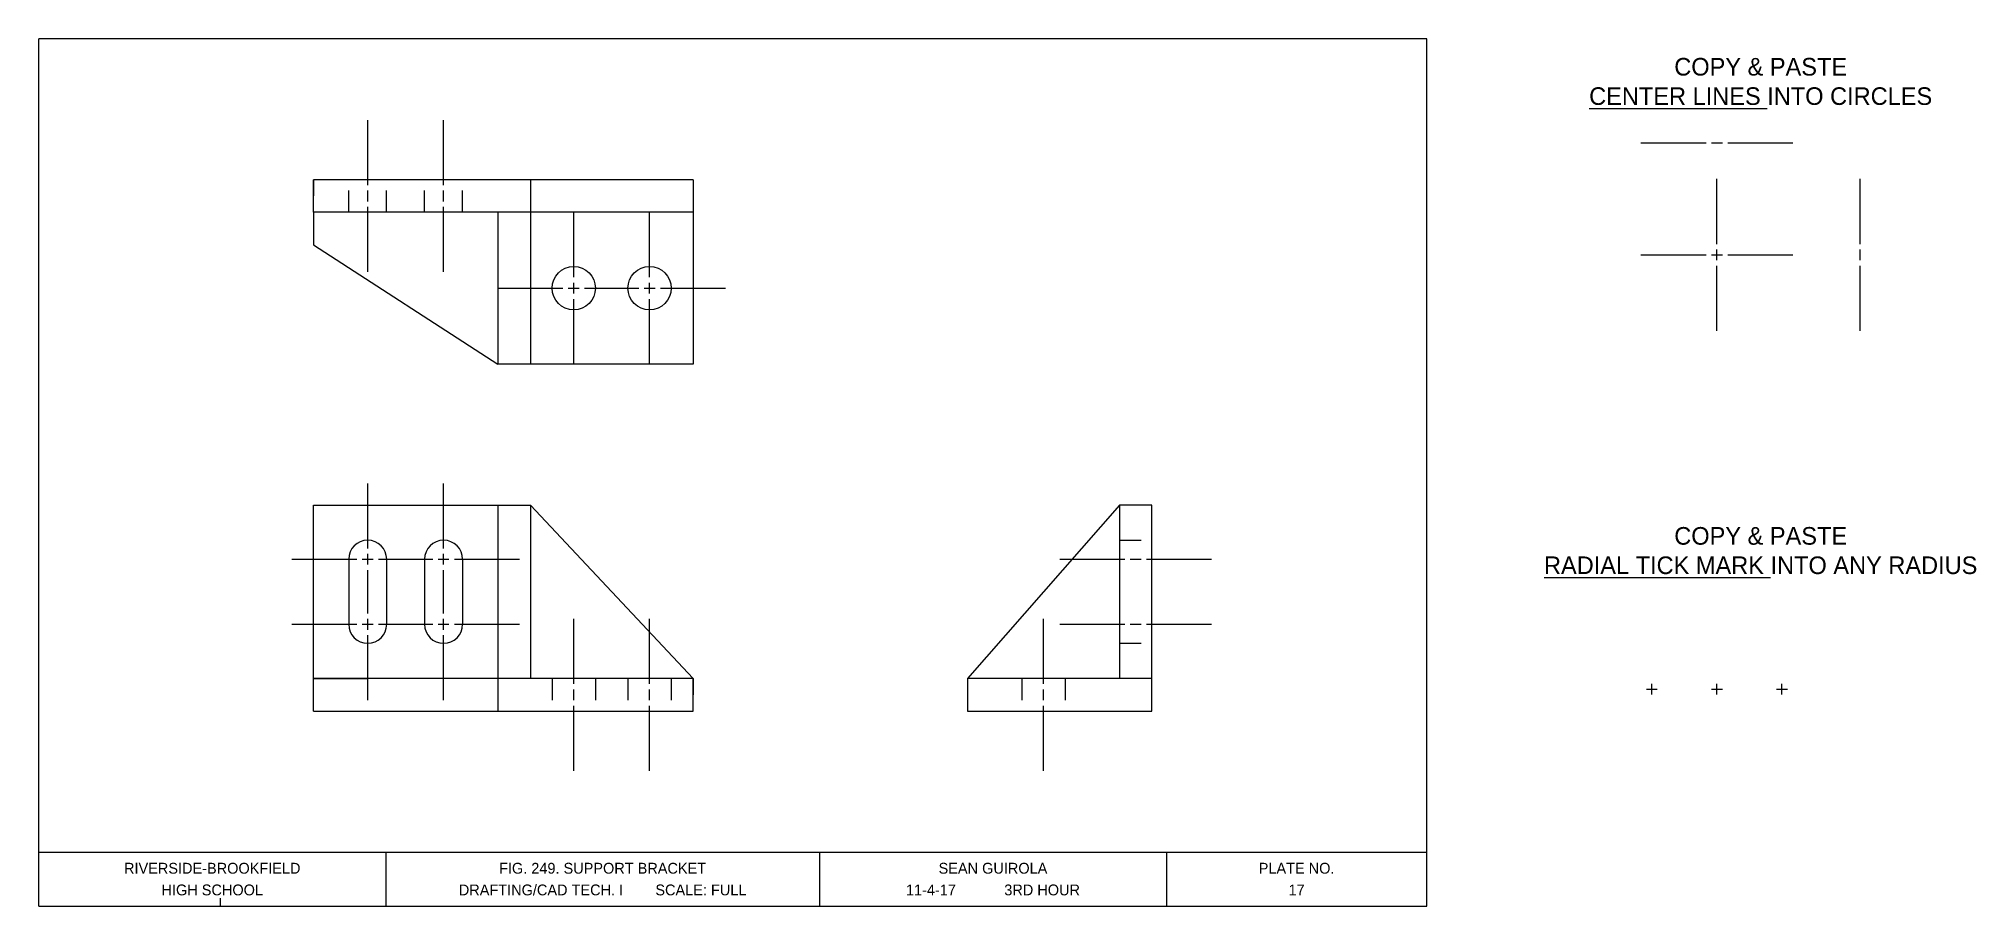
# Model space of a CAD drawing. Header units: inches. Extents: x 0 to 22.3, y 0 to 10.
import ezdxf
from ezdxf.enums import TextEntityAlignment as Align

# ---------------------------------------------------------------- set-up
doc = ezdxf.new("R2010")
doc.units = ezdxf.units.IN
doc.header["$MEASUREMENT"] = 0
doc.linetypes.add('HIDDEN', pattern=[0.375, 0.25, -0.125])
for name, color, linetype in [('Boarder Line', 7, 'Continuous'), ('Center Lines', 1, 'Continuous'), ('Hidden Lines', 5, 'HIDDEN'), ('Title Block', 6, 'Continuous')]:
    doc.layers.add(name, color=color, linetype=linetype)

msp = doc.modelspace()

# ---------------------------------------------------------------- linework, layer by layer
for p, q in [((0, 0), (0, 10)), ((7.542, 8.375), (3.167, 8.375)), ((3.167, 8), (3.167, 8.375)), ((3.167, 8.375), (3.167, 8.188)), ((7.542, 8.375), (5.667, 8.375)), ((5.667, 8.375), (5.667, 6.25)), ((7.542, 8.375), (7.542, 6.25)), ((7.542, 8.375), (7.542, 8)), ((7.542, 8), (3.167, 8)), ((3.167, 8), (3.167, 7.625)), ((5.292, 8), (5.292, 6.25)), ((3.167, 7.625), (5.292, 6.25)), ((7.542, 6.25), (5.292, 6.25)), ((3.167, 2.25), (3.167, 4.625)), ((3.167, 4.625), (5.667, 4.625)), ((5.292, 4.625), (5.292, 2.625)), ((5.667, 4.625), (5.667, 2.625)), ((5.667, 4.625), (7.542, 2.625)), ((12.458, 4.625), (10.708, 2.625)), ((12.833, 4.625), (12.458, 4.625)), ((12.458, 4.625), (12.458, 2.625)), ((12.833, 2.25), (12.833, 4.625)), ((3.573, 4), (3.573, 3.25)), ((4.01, 4), (4.01, 3.25)), ((4.448, 4), (4.448, 3.25)), ((4.885, 4), (4.885, 3.25)), ((7.542, 2.625), (3.167, 2.625)), ((3.167, 2.625), (3.792, 2.625)), ((5.292, 2.625), (5.292, 2.25)), ((7.542, 2.25), (7.542, 2.625)), ((7.542, 2.625), (7.542, 2.438)), ((12.833, 2.625), (10.708, 2.625)), ((10.708, 2.625), (10.708, 2.25)), ((12.458, 2.625), (11.583, 2.625)), ((3.167, 2.25), (7.542, 2.25)), ((10.708, 2.25), (12.833, 2.25)), ((2.097, 0), (2.097, 0.094))]:
    msp.add_line(p, q)
for centre in [(6.167, 7.125), (7.042, 7.125)]:
    msp.add_circle(centre, 0.25)
for centre, start, end in [((3.792, 4), 0, 180), ((4.667, 4), 0, 180), ((3.792, 3.25), 180, 0), ((4.667, 3.25), 180, 0)]:
    msp.add_arc(centre, 0.219, start, end)
at = {"layer": 'Boarder Line'}
for p, q in [((16, 10), (0, 10)), ((16, 0), (16, 10)), ((0, 0.625), (16, 0.625)), ((4, 0.625), (4, 0)), ((9, 0.625), (9, 0)), ((13, 0.625), (13, 0)), ((0, 0), (16, 0))]:
    msp.add_line(p, q, dxfattribs=at)
at = {"layer": 'Center Lines'}
for p, q in [((3.792, 8.312), (3.792, 9.062)), ((4.667, 8.312), (4.667, 9.062)), ((18.47, 8.802), (19.22, 8.802)), ((19.283, 8.802), (19.408, 8.802)), ((19.47, 8.802), (20.22, 8.802)), ((19.345, 7.634), (19.345, 8.384)), ((20.997, 7.634), (20.997, 8.384)), ((3.792, 8.125), (3.792, 8.25)), ((3.792, 7.312), (3.792, 8.062)), ((4.667, 8.125), (4.667, 8.25)), ((4.667, 7.312), (4.667, 8.062)), ((6.167, 7.25), (6.167, 8)), ((7.042, 7.25), (7.042, 8)), ((18.47, 7.509), (19.22, 7.509)), ((19.283, 7.509), (19.408, 7.509)), ((19.345, 7.446), (19.345, 7.571)), ((19.345, 6.634), (19.345, 7.384)), ((19.47, 7.509), (20.22, 7.509)), ((20.997, 7.446), (20.997, 7.571)), ((20.997, 6.634), (20.997, 7.384)), ((6.167, 7.062), (6.167, 7.188)), ((7.042, 7.062), (7.042, 7.188)), ((5.292, 7.125), (6.042, 7.125)), ((6.104, 7.125), (6.229, 7.125)), ((6.167, 6.25), (6.167, 7)), ((6.292, 7.125), (6.917, 7.125)), ((6.292, 7.125), (6.917, 7.125)), ((6.979, 7.125), (7.104, 7.125)), ((7.042, 6.25), (7.042, 7)), ((7.167, 7.125), (7.917, 7.125)), ((3.792, 4.125), (3.792, 4.875)), ((4.667, 4.125), (4.667, 4.875)), ((3.792, 3.938), (3.792, 4.063)), ((4.667, 3.938), (4.667, 4.063)), ((2.917, 4), (3.667, 4)), ((3.729, 4), (3.854, 4)), ((3.792, 3.375), (3.792, 3.875)), ((3.917, 4), (4.542, 4)), ((4.604, 4), (4.729, 4)), ((4.667, 3.375), (4.667, 3.875)), ((4.792, 4), (5.542, 4)), ((11.771, 4), (12.521, 4)), ((12.583, 4), (12.708, 4)), ((12.771, 4), (13.521, 4)), ((2.917, 3.25), (3.667, 3.25)), ((3.729, 3.25), (3.854, 3.25)), ((3.792, 3.188), (3.792, 3.312)), ((3.917, 3.25), (4.542, 3.25)), ((4.604, 3.25), (4.729, 3.25)), ((4.667, 3.188), (4.667, 3.312)), ((4.792, 3.25), (5.542, 3.25)), ((6.167, 2.562), (6.167, 3.312)), ((7.042, 2.562), (7.042, 3.312)), ((11.583, 2.562), (11.583, 3.312)), ((11.771, 3.25), (12.521, 3.25)), ((12.583, 3.25), (12.708, 3.25)), ((12.771, 3.25), (13.521, 3.25)), ((3.792, 2.375), (3.792, 3.125)), ((4.667, 2.375), (4.667, 3.125)), ((6.167, 2.375), (6.167, 2.5)), ((7.042, 2.375), (7.042, 2.5)), ((11.583, 2.375), (11.583, 2.5)), ((18.533, 2.501), (18.658, 2.501)), ((18.595, 2.439), (18.595, 2.564)), ((19.283, 2.501), (19.408, 2.501)), ((19.345, 2.439), (19.345, 2.564)), ((20.033, 2.501), (20.158, 2.501)), ((20.095, 2.439), (20.095, 2.564)), ((6.167, 1.562), (6.167, 2.312)), ((7.042, 1.562), (7.042, 2.312)), ((11.583, 1.562), (11.583, 2.312))]:
    msp.add_line(p, q, dxfattribs=at)
at = {"layer": 'Hidden Lines'}
for p, q in [((3.573, 8), (3.573, 8.375)), ((4.01, 8), (4.01, 8.375)), ((4.448, 8), (4.448, 8.375)), ((4.885, 8), (4.885, 8.375)), ((12.458, 4.219), (12.833, 4.219)), ((12.458, 3.031), (12.833, 3.031)), ((5.917, 2.625), (5.917, 2.25)), ((6.417, 2.625), (6.417, 2.25)), ((6.792, 2.625), (6.792, 2.25)), ((7.292, 2.625), (7.292, 2.25)), ((11.333, 2.625), (11.333, 2.25)), ((11.833, 2.625), (11.833, 2.25))]:
    msp.add_line(p, q, dxfattribs=at)

# ---------------------------------------------------------------- texts
msp.add_text('XX', height=0.00125).set_placement((3.998, 0.624), align=Align.MIDDLE_CENTER)
at = {"layer": 'Center Lines', "char_height": 0.20313, "attachment_point": 1}
for s, insert in [('\\pxqc;COPY & PASTE \\P{\\LCENTER LINES} INTO CIRCLES', (17.323, 9.779)), ('\\pxqc;COPY & PASTE \\P{\\LRADIAL TICK MARK} INTO ANY RADIUS', (17.323, 4.371))]:
    msp.add_mtext_dynamic_manual_height_columns(s, width=5.0539, gutter_width=0.625, heights=[0], dxfattribs=dict(at, insert=insert))
at = {"layer": 'Title Block'}
for s, height, p in [('RIVERSIDE-BROOKFIELD', 0.125, (2, 0.438)), ('FIG. 249. SUPPORT BRACKET', 0.125, (6.5, 0.438)), ('SEAN GUIROLA', 0.125, (11, 0.438)), ('PLATE NO.', 0.125, (14.5, 0.438)), ('HIGH SCHOOL', 0.125, (2, 0.188)), ('DRAFTING/CAD TECH. I        SCALE: FULL', 0.125, (6.5, 0.188)), ('11-4-17            3RD HOUR', 0.125, (11, 0.188)), ('17', 0.125, (14.5, 0.188)), ('007', 0.0000781, (1.771, 0.187))]:
    msp.add_text(s, height=height, dxfattribs=at).set_placement(p, align=Align.MIDDLE_CENTER)

doc.saveas('drawing.dxf')
